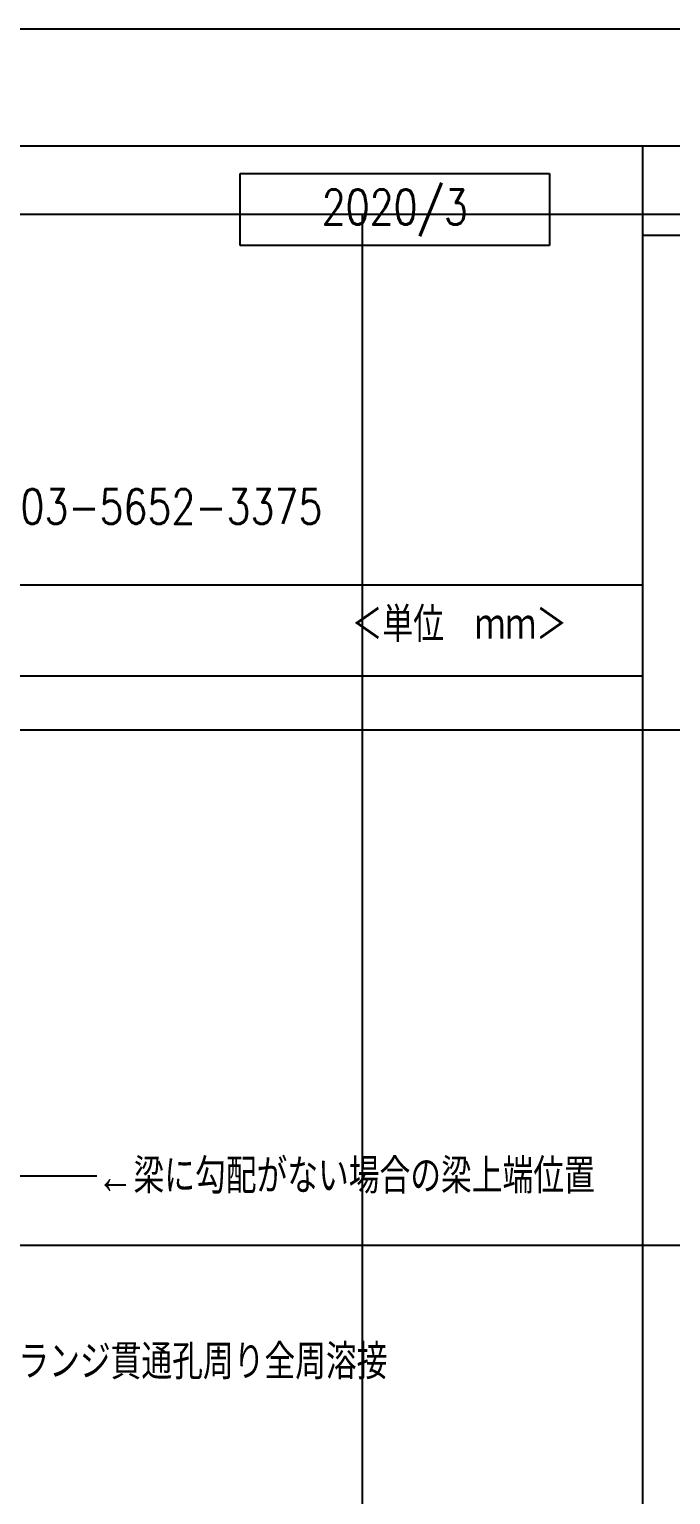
# Model space of a CAD drawing. Extents: x -668440 to 1010955, y -1678500 to 210463.
# Drawn here: x 436434 to 452922, y -37658 to 0 of the extents above; entities that cross this region are included whole.
import ezdxf
from ezdxf.enums import TextEntityAlignment as Align

# ---------------------------------------------------------------- set-up
doc = ezdxf.new("R2010")
doc.units = 0
doc.header["$MEASUREMENT"] = 0
doc.layers.get('Defpoints').update_dxf_attribs({"color": 251, "linetype": 'CONTINUOUS'})
doc.layers.add('99_レイアウト枠', color=251, linetype='CONTINUOUS', plot=False)
doc.layers.add('s小梁', color=7, linetype='CONTINUOUS')
doc.layers.add('注記', color=3, linetype='CONTINUOUS')
doc.styles.add('S020', font='simplex.shx', dxfattribs={"width": 0.8, "height": 100, "bigfont": 'extfont2.shx'})

# ---------------------------------------------------------------- blocks, each defined once
blk = doc.blocks.new('ウェブクランプ工法設計指針')
at = {"layer": 'Defpoints'}
blk.add_lwpolyline([(777591.91976, -7200), (809591.91976, -7200), (809591.91976, 13600), (777591.91976, 13600)], close=True, dxfattribs=at)
at = {"layer": '注記'}
for p, q in [((801069.98176, -7600), (801069.98176, 13600)), ((799430.40324, 13488.08203), (800689.6467, 13488.08203)), ((799430.40324, 13194.98321), (799430.40324, 13488.08203)), ((800689.6467, 13488.08203), (800689.6467, 13194.98321)), ((800689.6467, 13194.98321), (799430.40324, 13194.98321)), ((809600, 13235.59282), (801069.98176, 13235.59282)), ((778271.91976, 11813.3201), (801069.98176, 11813.3201)), ((793470.62776, 11813.3201), (801069.98176, 11813.3201)), ((801069.98176, 11442.12517), (793470.62776, 11442.12517))]:
    blk.add_line(p, q, dxfattribs=at)
at = {"layer": '注記', "ltscale": 0.25}
blk.add_line((798847.06851, 9406.94013), (795911.74124, 9406.94013), dxfattribs=at)
at = {"layer": '注記', "style": 'S020', "width": 0.8}
blk.add_text('2020/3', height=142.31, dxfattribs=at).set_placement((800060.02497, 13341.53262), align=Align.MIDDLE)
for s, p in [('東京支社 \u3000TEL\u300003-5652-3375', (797452.27898, 12132.49937)), ('←梁に勾配がない場合の梁上端位置', (798847.06851, 9406.94013))]:
    blk.add_text(s, height=142.31, dxfattribs=at).set_placement(p, align=Align.MIDDLE_LEFT)
for s, p in [('＜単位\u3000ｍｍ＞', (799884.35894, 11580.932)), ('柱フランジ貫通孔周り全周溶接', (798276.78364, 8579.43428))]:
    blk.add_text(s, height=142.31, dxfattribs=at).set_placement(p)

msp = doc.modelspace()

# ---------------------------------------------------------------- linework, layer by layer
at = {"layer": '99_レイアウト枠'}
for p, q in [((444999.99995, -137250), (444999.99995, -4750)), ((305000, -18000), (504999.99991, -18000)), ((305000, -31250), (504999.99991, -31250))]:
    msp.add_line(p, q, dxfattribs=at)
for points in [[(300000, -148500), (510000, -148500), (510000, 0), (300000, 0)], [(305000, -4750), (504999.99991, -4750), (504999.99991, -137250), (305000, -137250)]]:
    msp.add_lwpolyline(points, close=True, dxfattribs=at)

# ---------------------------------------------------------------- block references
at = {"layer": 's小梁', "xscale": 6.312500000000052, "yscale": 6.312500000000052, "zscale": 6.312500000000052}
msp.add_blockref('ウェブクランプ工法設計指針', (-4604548.99347, -88850), dxfattribs=at)

doc.saveas('drawing.dxf')
